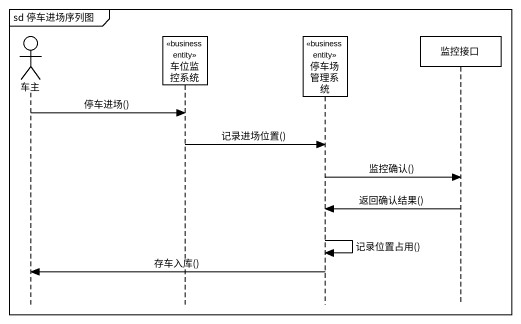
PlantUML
@startuml
mainframe sd 停车进场序列图
hide footbox
actor 车主
participant 车位监控系统 <<business entity>>
participant 停车场管理系统 <<business entity>>
participant 监控接口

车主 -> 车位监控系统 : 停车进场()
车位监控系统 -> 停车场管理系统 : 记录进场位置()
停车场管理系统 -> 监控接口 : 监控确认()
监控接口 -> 停车场管理系统 : 返回确认结果()
停车场管理系统 -> 停车场管理系统 : 记录位置占用()
停车场管理系统 -> 车主 : 存车入库()
@enduml
